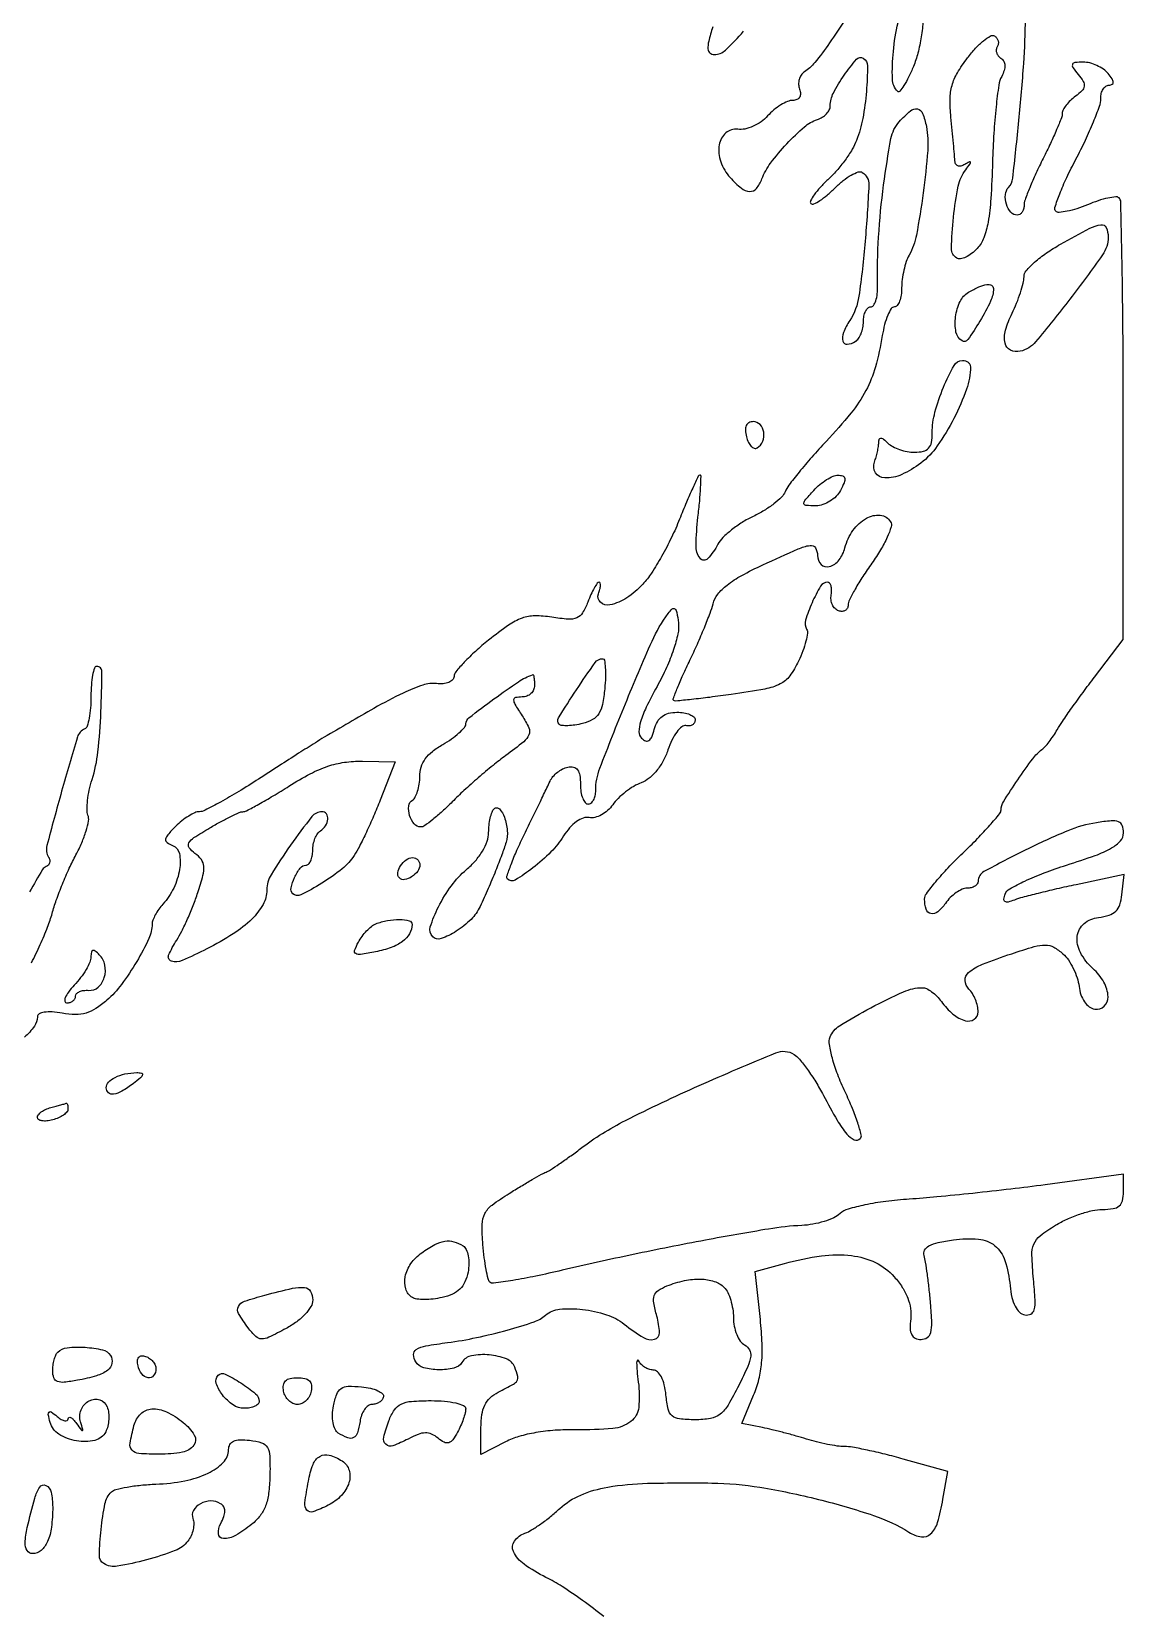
# Model space of a CAD drawing. Extents: x 0 to 1938, y 0 to 2000.
# Drawn here: x 1795.3 to 1938.1, y 310.8 to 518 of the extents above; entities that cross this region are included whole.
import ezdxf

# ---------------------------------------------------------------- set-up
doc = ezdxf.new("R2010")
doc.units = 0

msp = doc.modelspace()

# ---------------------------------------------------------------- linework, layer by layer
for points in [[(1910.539756, 513.440908, -0.014798), (1909.904173, 512.037958, -0.026784), (1909.290539, 510.937114, -0.028451), (1908.762342, 510.195629, -0.446675), (1908.486179, 510.180488, -0.192642), (1907.78957, 511.806421, -0.029446), (1907.914308, 515.397761, -0.033406), (1908.527226, 519.186553, -0.067923), (1909.595804, 522.001478), (1911.5, 525.5), (1911.802883, 521.344448, -0.035637), (1911.805704, 519.480707, -0.02219), (1911.556779, 517.308618, -0.02223), (1911.118244, 515.177352, -0.037116)], [(1921.5, 516, 0.117494), (1921.375168, 515.622877, 0.100577), (1921.42317, 515.206352, 0.092749), (1921.637527, 514.814147, 0.083208), (1921.986392, 514.50841, -0.130415), (1922.350748, 514.123409, -0.115605), (1922.497341, 513.590206, -0.087163), (1922.405897, 512.920853, -0.045465), (1922.076582, 512.143095, 0.087379), (1921.698644, 510.991383, 0.008986), (1921.340989, 508.14033, 0.01098), (1921.048415, 504.700993, 0.008561), (1920.876744, 500.953784, -0.008056), (1920.661896, 496.15806, -0.028485), (1920.299636, 493.098025, -0.045474), (1919.738535, 491.035974, -0.098453), (1918.879456, 489.643648, -0.041065), (1918.148392, 488.976649, -0.054185), (1917.379585, 488.506074, -0.065726), (1916.688079, 488.284771, -0.185081), (1916.197646, 488.377848, -0.266536), (1915.517484, 489.634016, -0.019317), (1915.776787, 493.723108, -0.024622), (1916.397961, 497.800266, -0.115412), (1917.380793, 499.941958, 0.007162), (1917.942469, 500.687411, 0.207521), (1917.994008, 500.915572, 0.503537), (1917.864798, 500.978111, 0.014707), (1917.25, 500.632941, -0.073508), (1916.742658, 500.421876, -0.16418), (1916.331183, 500.454023, -0.185958), (1916.05658, 500.720903, -0.097336), (1915.942598, 501.190983, 0.009717), (1915.894651, 501.947949, 0.001669), (1915.770968, 503.382101, 0.001818), (1915.613993, 505.065096, 0.001623), (1915.438932, 506.811916, -0.028762), (1915.330734, 509.181997, -0.065415), (1915.584866, 510.9529, -0.065617), (1916.287198, 512.59471, -0.029092), (1917.607591, 514.552172, -0.023129), (1918.675217, 515.82524, -0.035725), (1919.72024, 516.809127, -0.039683), (1920.616694, 517.428405, -0.27643), (1921.127569, 517.421158, -0.094147), (1921.432478, 517.142013, -0.09666), (1921.610306, 516.772959, -0.099009), (1921.633981, 516.371636, -0.104155)], [(1936, 491.127459, -0.155048), (1935.259762, 488.797714, -0.010129), (1931.006256, 483.031394, -0.009839), (1926.516358, 477.427532, -0.163685), (1924.510609, 476.194632, -0.172033), (1923.227399, 476.341653, -0.229551), (1922.514291, 477.251607, -0.123479), (1922.568848, 478.940565, -0.046216), (1923.433112, 481.166374, 0.01832), (1924.032878, 482.487694, 0.017869), (1924.539727, 483.86028, 0.01809), (1924.897463, 485.095858, 0.061489), (1925, 485.926489, -0.178488), (1925.291981, 486.71836, -0.033373), (1926.39081, 487.844255, -0.031893), (1927.925513, 489.052849, -0.02406), (1929.75, 490.184557, -0.005499), (1933.617162, 492.277636, -0.084038), (1935.056087, 492.750359, -0.33997), (1935.741702, 492.370727, -0.102781)], [(1921, 484.401129, -0.111766), (1920.62667, 482.751847, -0.024069), (1919.230919, 480.15602, -0.017856), (1917.646579, 477.722858, -0.396946), (1916.890242, 477.567834, -0.211522), (1916.104609, 478.715397, -0.079657), (1916.055968, 480.704863, -0.075927), (1916.64663, 482.712775, -0.152599), (1917.75, 483.919901, -0.02481), (1919.106599, 484.622375, -0.070413), (1920.12567, 484.923814, -0.156091), (1920.742017, 484.822652, -0.281725)], [(1918, 474.178139, -0.086218), (1917.489827, 471.241499, -0.032996), (1915.830942, 467.424596, -0.033144), (1913.66345, 463.826784, -0.077835), (1911.499396, 461.567337, -0.057005), (1909.019472, 460.088482, -0.112348), (1906.782603, 459.634879, -0.250062), (1905.583307, 460.31165, -0.237671), (1905.442529, 461.71083, 0.021764), (1905.656019, 462.348882, 0.016461), (1905.836243, 463.065306, 0.016727), (1905.960978, 463.750477, 0.036673), (1906, 464.281787, -0.08703), (1906.074811, 464.708332, -0.334612), (1906.286571, 464.84639, -0.155693), (1906.640764, 464.706169, -0.024889), (1907.2, 464.2, 0.075503), (1907.825061, 463.739764, 0.038434), (1908.723125, 463.3525, 0.037078), (1909.73134, 463.088418, 0.045545), (1910.7, 463, 0.055277), (1911.837242, 463.126111, 0.154337), (1912.522917, 463.52523, 0.141524), (1912.889442, 464.272101, 0.043787), (1913, 465.532119, -0.065484), (1913.356029, 468.238923, -0.033411), (1914.463797, 471.490466, -0.027538), (1915.845579, 474.349405, -0.272865), (1916.948973, 475, -0.076655), (1917.350509, 474.938076, -0.089644), (1917.691261, 474.758578, -0.10076), (1917.919055, 474.491569, -0.127044)], [(1888.70731, 465.011247, 0.047293), (1888.971073, 464.289325, 0.082294), (1889.334963, 463.767598, 0.124503), (1889.735052, 463.522401, 0.21724), (1890.11369, 463.570264, 0.161631), (1890.828185, 464.424192, 0.132449), (1890.962895, 465.612563, 0.149439), (1890.485104, 466.608849, 0.209732), (1889.59362, 467, 0.121055), (1889.032932, 466.862233, 0.169002), (1888.682304, 466.488925, 0.120805), (1888.570135, 465.868269, 0.04857)], [(1901, 458, -0.073307), (1900.433143, 457.235062, -0.056739), (1899.621361, 456.5875, -0.057583), (1898.700062, 456.148193, -0.082664), (1897.809829, 456, -0.014668), (1896.482039, 456.038961, -0.353297), (1896.225282, 456.272411, -0.218567), (1896.341874, 456.68301, -0.007131), (1897.5, 458, -0.034265), (1898.294465, 458.765343, -0.034575), (1899.183728, 459.4125, -0.036747), (1900.034893, 459.862707, -0.103634), (1900.690171, 460, -0.087423), (1901.302596, 459.892096, -0.273611), (1901.557725, 459.581612, -0.139915), (1901.487092, 459.016451, -0.022264)], [(1907.551112, 453.917299, -0.218737), (1907.633772, 453.248012, -0.028958), (1907.110096, 451.880476, -0.029212), (1906.252664, 450.241583, -0.020597), (1905.110129, 448.503822, 0.011811), (1903.919102, 446.759836, 0.015241), (1902.9136, 445.101565, 0.013009), (1902.160539, 443.684889, 0.11616), (1902, 443.003189, -0.117476), (1901.902026, 442.591948, -0.144189), (1901.632812, 442.30537, -0.130121), (1901.227208, 442.192487, -0.087478), (1900.75, 442.27041, -0.117385), (1900.294964, 442.562122, -0.084385), (1899.953502, 443.062684, -0.077424), (1899.775488, 443.691828, -0.074595), (1899.793837, 444.353744, 0.045164), (1899.84837, 444.983634, 0.073201), (1899.768169, 445.51412, 0.105027), (1899.573208, 445.866397, 0.219911), (1899.293837, 445.992198, 0.262039), (1898.397501, 445.476151, 0.029651), (1897.282308, 443.316036, 0.030659), (1896.42989, 441.023563, 0.215304), (1896.579968, 439.870609, -0.17443), (1896.690978, 439.345118, -0.027587), (1896.48608, 438.293093, -0.0278), (1896.090795, 437.029149, -0.021098), (1895.523989, 435.691795, -0.047439), (1894.365468, 433.749733, -0.120079), (1893.115549, 432.698855, -0.070479), (1891.130639, 432.042478, -0.009187), (1886.721816, 431.329782, -0.003601), (1883.931488, 430.951661, -0.00568), (1881.53157, 430.671704, -0.001774), (1879.45834, 430.461132, -0.193163), (1879.194167, 430.538228, -0.32877), (1879.132334, 430.761698, -0.004319), (1879.69133, 432.186107, -0.010351), (1880.407374, 433.864191, -0.006367), (1881.316106, 435.810861, 0.007786), (1882.288851, 437.91018, 0.007593), (1883.204199, 440.056281, 0.007519), (1883.950966, 441.965004, 0.028005), (1884.334445, 443.196398, -0.109018), (1884.950752, 444.430757, -0.057411), (1886.18007, 445.636795, -0.04086), (1888.09285, 446.888535, -0.01687), (1890.862347, 448.274703, -0.00343), (1895.471998, 450.352415, -0.061726), (1897.020909, 450.82021, -0.306362), (1897.715142, 450.506383, -0.138799), (1898, 449.5, 0.197904), (1898.477772, 448.340193, 0.272472), (1899.543059, 448.059937, 0.15989), (1900.81222, 448.913159, 0.104357), (1901.592562, 450.512772, -0.092784), (1902.63708, 452.784632, -0.109361), (1904.386548, 454.372318, -0.155757), (1906.20217, 454.759436, -0.233685)], [(1877.015259, 432.371018, 0.012451), (1875.611147, 429.654283, 0.040015), (1874.871398, 427.759084, 0.066055), (1874.657598, 426.436241, 0.206283), (1874.98371, 425.61629, 0.095147), (1875.513848, 425.256958, 0.258168), (1875.950439, 425.300476, 0.147921), (1876.320309, 425.765006, 0.030746), (1876.649385, 426.767247, -0.067017), (1877.056115, 427.757823, -0.100909), (1877.672866, 428.454554, -0.099052), (1878.522358, 428.862411, -0.062621), (1879.616631, 429, -0.040055), (1880.529219, 428.926775, -0.059352), (1881.299885, 428.70625, -0.07806), (1881.82406, 428.382658, -0.218879), (1882, 428, -0.128134), (1881.905881, 427.638762, -0.126392), (1881.647138, 427.367188, -0.110344), (1881.257567, 427.23011, -0.08111), (1880.798768, 427.25, 0.231678), (1880.25737, 427.111682, 0.056747), (1879.610884, 426.420458, 0.046485), (1878.972103, 425.368435, 0.031844), (1878.441743, 424.074962, -0.043275), (1877.81485, 422.640262, -0.045917), (1876.96065, 421.365084, -0.049859), (1875.976515, 420.373487, -0.084003), (1874.963087, 419.790641, 0.046373), (1873.970344, 419.31477, 0.0292), (1872.906811, 418.590202, 0.02921), (1871.935698, 417.747294, 0.046668), (1871.224893, 416.910692, -0.057833), (1870.560512, 416.163124, -0.056917), (1869.739224, 415.582979, -0.062091), (1868.89224, 415.247367, -0.114221), (1868.154782, 415.228347, 0.139008), (1867.377347, 415.170263, 0.067102), (1866.486602, 414.701057, 0.056254), (1865.590862, 413.897479, 0.042395), (1864.797741, 412.837668, -0.055089), (1863.146306, 410.74365, -0.033794), (1860.792056, 408.656257, -0.028002), (1858.47582, 407.06538, -0.345669), (1857.481635, 407.185032, -0.284299), (1857.393749, 407.558002, -0.008868), (1857.94043, 409.101964, -0.014861), (1858.697863, 410.956437, -0.009446), (1859.683758, 413.07049, 0.00065), (1860.751751, 415.259223, 0.000753), (1861.762613, 417.345707, 0.00067), (1862.613501, 419.114811, 0.004471), (1863.028098, 420, -0.070811), (1863.411733, 420.597905, -0.048725), (1863.995353, 421.154351, -0.048599), (1864.677889, 421.589023, -0.069016), (1865.357183, 421.823324, -0.103266), (1866.109231, 421.814693, -0.182705), (1866.621811, 421.479817, -0.122209), (1866.913986, 420.763853, -0.036077), (1867, 419.573324, 0.037014), (1867.073054, 418.587825, 0.055721), (1867.29375, 417.755914, 0.073092), (1867.616882, 417.187033, 0.231061), (1868, 417, 0.172184), (1868.381555, 417.13541, 0.09383), (1868.70625, 417.519625, 0.074243), (1868.925914, 418.09223, 0.054577), (1869, 418.768937, -0.091878), (1869.539274, 421.678909, -0.005355), (1872.87908, 430.109352, -0.007132), (1876.362299, 438.298418, -0.054345), (1878.458629, 441.917529, -0.051503), (1879.00116, 442.515877, -0.384244), (1879.353265, 442.515056, -0.165986), (1879.612585, 442.046836, -0.014643), (1879.814302, 440.689504, -0.083551), (1879.744642, 439.253303, -0.027358), (1879.177787, 437.204166, -0.024966), (1878.249446, 434.842304, -0.019378)], [(1870.179407, 432.084058, -0.024969), (1869.877513, 430.016717, -0.093211), (1869.391247, 428.802144, -0.126006), (1868.585317, 428.0462, -0.064291), (1867.284982, 427.53539, -0.02301), (1866.280843, 427.331953, -0.030112), (1865.34869, 427.244378, -0.030767), (1864.591814, 427.26561, -0.175736), (1864.233448, 427.433219, -0.347824), (1864.134439, 428.283445, -0.007964), (1866.475945, 431.940798, -0.009023), (1868.923238, 435.491719, -0.241886), (1869.912427, 436, -0.367416), (1870.144735, 435.802652, -0.02358), (1870.255027, 434.849692, -0.025546), (1870.27651, 433.585479, -0.015248)], [(1861, 432.5, -0.106845), (1860.876292, 431.927698, -0.09946), (1860.525591, 431.440625, -0.095928), (1860.001525, 431.114087, -0.091744), (1859.38499, 431, 0.048083), (1858.515977, 430.916238, 0.358192), (1858.270313, 430.619011, 0.138089), (1858.429003, 430.049274, 0.008488), (1859.378127, 428.545657, -0.036874), (1860.244766, 426.98286, -0.208467), (1860.264843, 426.051835, -0.126949), (1859.583521, 425.140623, -0.010771), (1857.243137, 423.344131, 0.012554), (1855.574551, 422.053832, 0.007417), (1853.645502, 420.435006, 0.007418), (1851.766322, 418.760558, 0.012614), (1850.252188, 417.298474, -0.012786), (1848.94293, 416.035094, -0.017403), (1847.695456, 414.968927, -0.014346), (1846.620531, 414.162396, -0.154976), (1846.109177, 414, -0.222693), (1845.260258, 414.397825, -0.100573), (1844.663897, 415.505586, -0.101687), (1844.550817, 416.748844, -0.230257), (1845.043674, 417.526992, 0.136071), (1845.411708, 417.924639, 0.043795), (1845.719079, 418.675117, 0.039948), (1845.929456, 419.610015, 0.035387), (1846, 420.605527, -0.075545), (1846.184885, 421.822213, -0.079834), (1846.722078, 422.903918, -0.068815), (1847.648271, 423.88293, -0.039612), (1848.993677, 424.79651, 0.022954), (1850.142568, 425.521997, 0.029881), (1851.118426, 426.29335, 0.030487), (1851.827993, 427.008877, 0.172854), (1852.022978, 427.5, -0.223307), (1852.425943, 428.283537, -0.005647), (1855.698209, 430.74584, -0.010955), (1858.911066, 433.000372, -0.064568), (1860.75, 433.913794, -0.425038), (1860.847508, 433.864048, -0.030064), (1860.926563, 433.534052, -0.028053), (1860.98211, 433.06919, -0.015711)], [(1840.818416, 417.5, -0.008669), (1839.964241, 415.422237, -0.007949), (1839.01443, 413.313925, -0.007973), (1838.107035, 411.45977, -0.025718), (1837.422347, 410.27081, -0.080385), (1835.855344, 408.535028, -0.030187), (1833.172467, 406.637161, -0.023218), (1830.437711, 405.111426, -0.322496), (1829.383531, 405.283136, -0.256068), (1829.161869, 406.042442, -0.054265), (1829.619003, 407.395763, -0.054004), (1830.362925, 408.630978, -0.234357), (1831.106989, 409, 0.204213), (1831.4483, 409.145467, 0.083649), (1831.737678, 409.570164, 0.063859), (1831.934402, 410.197966, 0.044058), (1832, 410.940983, -0.046881), (1832.074077, 411.729296, -0.046318), (1832.29375, 412.49335, -0.050262), (1832.616444, 413.123976, -0.111412), (1833, 413.5, 0.110798), (1833.676905, 414.162006, 0.123228), (1833.973056, 415.024898, 0.180494), (1833.781923, 415.710835, 0.239926), (1833.214, 416, 0.229743), (1831.882639, 415.354169, 0.013253), (1829.093537, 411.615874, 0.016421), (1826.558551, 407.760552, 0.13807), (1826, 405.776402, -0.128665), (1825.504259, 403.881812, -0.070486), (1824.037493, 401.962702, -0.052074), (1821.602326, 400.019859, -0.02556), (1818.153095, 398.052959, -0.015456), (1814.915421, 396.543593, -0.175005), (1813.526085, 396.461771, -0.445667), (1813.162003, 397.225927, -0.045742), (1814.212917, 399.218792, 0.027647), (1814.872253, 400.366571, 0.011527), (1815.638089, 401.980374, 0.011363), (1816.380623, 403.749913, 0.014438), (1816.980885, 405.416523, 0.013965), (1817.648588, 407.663028, 0.083885), (1817.762112, 408.872372, 0.145192), (1817.437438, 409.729354, 0.072352), (1816.601492, 410.549446, -0.075388), (1815.848922, 411.296713, -0.298973), (1815.813328, 411.915973, -0.118364), (1816.473808, 412.611935, -0.010719), (1818.526143, 413.882923, -0.008342), (1819.954375, 414.693787, -0.011171), (1821.277427, 415.378109, -0.008499), (1822.397059, 415.902475, -0.105641), (1822.853498, 416, 0.121985), (1823.337982, 416.119985, 0.004973), (1824.933254, 416.982166, 0.00843), (1826.810128, 418.062518, 0.005851), (1828.895526, 419.343543, -0.019108), (1831.679373, 420.953575, -0.039871), (1833.978607, 421.943168, -0.047026), (1836.143767, 422.456423, -0.040169), (1838.485839, 422.593543), (1842.773302, 422.5)], [(1857.270937, 412, -0.01559), (1856.724152, 410.372049, -0.006965), (1855.908545, 408.263861, -0.006586), (1854.935539, 405.93816, -0.006351), (1853.890135, 403.610457, -0.089676), (1852.697609, 401.917561, -0.052708), (1850.755206, 400.369455, -0.054977), (1848.79584, 399.404172, -0.291159), (1847.681425, 399.651909, -0.280168), (1847.368811, 400.934533, -0.039711), (1848.437412, 403.559231, -0.041659), (1850.131929, 406.327479, -0.059754), (1852.09458, 408.42613, 0.039166), (1853.263184, 409.577103, 0.043606), (1854.192201, 410.857852, 0.047986), (1854.800281, 412.134565, 0.087371), (1855, 413.268773, -0.02724), (1855.052921, 414.239444, -0.029434), (1855.21111, 415.173395, -0.030745), (1855.441333, 415.950249, -0.109388), (1855.718672, 416.385338, -0.427016), (1856.405076, 416.370403, -0.100759), (1857.065648, 415.27101, -0.064775), (1857.434912, 413.545611, -0.093855)], [(1846, 409.059017, -0.161033), (1845.724195, 408.224864, -0.089687), (1844.935284, 407.48511, -0.09984), (1844.010153, 407.120596, -0.245171), (1843.333333, 407.333333, -0.245171), (1843.120596, 408.010153, -0.09984), (1843.48511, 408.935284, -0.089687), (1844.224864, 409.724195, -0.161033), (1845.059017, 410, -0.099038), (1845.418132, 409.928163, -0.097945), (1845.723586, 409.723586, -0.097945), (1845.928163, 409.418132, -0.099038)], [(1844.984687, 401.25, -0.127732), (1844.646967, 400.050756, -0.099896), (1843.744028, 399.037153, -0.074786), (1842.263823, 398.238762, -0.038314), (1840.225582, 397.677365, -0.009188), (1838.250893, 397.330661, -0.167096), (1837.630127, 397.44087, -0.370664), (1837.477491, 397.853845, -0.033888), (1837.964123, 398.932963, -0.035709), (1838.444712, 399.694792, -0.031053), (1839.050079, 400.41899, -0.03231), (1839.682942, 401.006033, -0.075211), (1840.238541, 401.3339, -0.051219), (1841.757807, 401.771807, -0.049028), (1843.357167, 401.900516, -0.056944), (1844.614549, 401.734287, -0.349805)], [(1803, 397.014451, -0.103314), (1802.856438, 396.32708, -0.029883), (1802.361295, 395.356037, -0.028674), (1801.657858, 394.302297, -0.027065), (1800.825686, 393.314451, 0.025514), (1800.071474, 392.424761, 0.061154), (1799.635031, 391.67987, 0.145853), (1799.578966, 391.207664, 0.364833), (1799.825686, 391, 0.074088), (1800.274387, 391.066853, 0.088258), (1800.655045, 391.261111, 0.100626), (1800.909514, 391.549911, 0.131172), (1801, 391.888889, -0.193639), (1801.132066, 392.217114, -0.098502), (1801.502808, 392.475868, -0.073748), (1802.05657, 392.626589, -0.04991), (1802.711685, 392.638889, 0.204735), (1803.946038, 393.05195, 0.139925), (1804.749673, 394.31701, 0.12281), (1804.820893, 395.9533, 0.147174), (1804.09378, 397.30622, 0.031696), (1803.568101, 397.769165, 0.233969), (1803.25, 397.833312, 0.291202), (1803.053595, 397.619669, 0.044191)], [(1808.55887, 380.468197, -0.028375), (1807.057412, 379.461092, -0.095372), (1805.948203, 379.063825, -0.227743), (1805.28708, 379.264067, -0.21023), (1805, 379.916667, -0.196917), (1805.296421, 380.640135, -0.083928), (1806.160347, 381.26425, -0.063895), (1807.450215, 381.706829, -0.042901), (1809, 381.889249, -0.062804), (1809.607914, 381.831922, -0.438299), (1809.741038, 381.602176, -0.142779), (1809.476916, 381.203086, -0.013741)], [(1800, 377.116631, -0.181596), (1799.858742, 376.740524, -0.059916), (1799.4125, 376.339118, -0.050447), (1798.765484, 375.975456, -0.038887), (1798, 375.710251, -0.037487), (1797.233521, 375.57011, -0.065016), (1796.5875, 375.585584, -0.09865), (1796.155493, 375.743505, -0.261655), (1796, 376.020295, -0.172588), (1796.125328, 376.372565, -0.063038), (1796.514062, 376.74298, -0.053083), (1797.080308, 377.074217, -0.041929), (1797.75, 377.310674, 0.002507), (1798.43853, 377.4943, 0.003384), (1799.059375, 377.667734, 0.002306), (1799.578204, 377.819055, 0.036526), (1799.75, 377.883999, -0.351104), (1799.845381, 377.860569, -0.085119), (1799.926563, 377.706435, -0.051842), (1799.982167, 377.447274, -0.026947)], [(1851.658632, 359.232139, -0.146738), (1852.07033, 358.755783, -0.058968), (1852.330198, 357.926061, -0.051102), (1852.416501, 356.896227, -0.04262), (1852.3028, 355.803663, -0.056785), (1851.899938, 354.511993, -0.095026), (1851.254676, 353.579384, -0.091251), (1850.289639, 352.927558, -0.049002), (1848.918567, 352.482114, -0.025943), (1847.744777, 352.28747, -0.028302), (1846.590875, 352.222937, -0.029384), (1845.606999, 352.281518, -0.10927), (1845.024399, 352.484921, -0.18232), (1844.166354, 353.598424, -0.126342), (1844.094896, 355.202702, -0.102033), (1844.844425, 356.926274, -0.087256), (1846.25, 358.325576, -0.027621), (1847.97574, 359.392828, -0.083333), (1849.278848, 359.842604, -0.110788), (1850.436562, 359.779323, -0.072979)], [(1885.8, 353.8, -0.086039), (1886.260902, 353.14578, -0.03681), (1886.6475, 352.144596, -0.035026), (1886.911469, 350.990698, -0.038737), (1887, 349.84969, 0.048726), (1887.108714, 348.736777, 0.048762), (1887.430744, 347.666227, 0.053238), (1887.904164, 346.791382, 0.115052), (1888.466364, 346.278762, -0.13821), (1889.109566, 345.636219, -0.165021), (1889.265715, 344.797826, -0.069465), (1888.884633, 343.480825, -0.010357), (1887.70354, 340.979072, -0.017862), (1886.317683, 338.42724, -0.093503), (1885.269065, 337.230924, -0.124508), (1884.00481, 336.67105, -0.042313), (1881.987176, 336.5, -0.024546), (1879.944314, 336.600349, -0.153516), (1878.993613, 337.005462, -0.164143), (1878.479592, 337.866997, -0.029117), (1878.186642, 339.75, 0.035147), (1877.967656, 341.053958, 0.05937), (1877.582651, 342.091732, 0.080493), (1877.083631, 342.769733, 0.196384), (1876.519975, 343, -0.082542), (1875.959969, 343.093083, -0.061755), (1875.39653, 343.367188, -0.061526), (1874.914949, 343.772018, -0.0803), (1874.595872, 344.25, 0.600532), (1874.446294, 344.259108, 0.136175), (1874.353256, 343.934714, 0.026568), (1874.398862, 342.910581, 0.008888), (1874.571485, 341.421365, -0.05949), (1874.619054, 338.103191, -0.206138), (1873.591538, 336.27091, -0.143017), (1871.242054, 335.362272, -0.024779), (1866.430181, 335.19201, 0.020534), (1863.695124, 335.118461, 0.025463), (1861.167011, 334.816541, 0.028184), (1858.963091, 334.309494, 0.04873), (1857.218166, 333.612818), (1854, 331.94864), (1854, 335.439136, -0.034138), (1854.118419, 337.171519, -0.078466), (1854.494997, 338.419267, -0.093982), (1855.184374, 339.350727, -0.066724), (1856.25, 340.100271, 0.005779), (1858.232911, 341.161248, 0.120807), (1858.724299, 341.612917, 0.216946), (1858.811365, 342.153216, 0.024732), (1858.41655, 343.356872, 0.211437), (1857.331624, 344.446702, 0.069662), (1855.080537, 344.978096, 0.069645), (1852.7694, 344.870902, 0.211002), (1851.5, 344, -0.198878), (1850.456373, 343.247691, -0.060817), (1848.483666, 343.028872, -0.060727), (1846.509711, 343.291595, -0.193253), (1845.458881, 344.066531, -0.13431), (1845.178632, 345.017619, -0.267372), (1845.544834, 345.683209, -0.092153), (1846.788822, 346.153575, -0.011768), (1849.626097, 346.594508, 0.019463), (1853.422921, 347.244542, 0.015928), (1857.423475, 348.224971, 0.013242), (1860.937191, 349.306782, 0.097964), (1862.45, 350.17388, -0.158008), (1864.285229, 350.954866, -0.050704), (1867.283505, 350.917661, -0.050147), (1870.405374, 350.23939, -0.08832), (1872.727129, 349, 0.028369), (1875.245897, 347.240355, 0.201514), (1876.686496, 347.014708, 0.355575), (1877.333509, 347.874343, 0.060382), (1876.984949, 350.052479, -0.024182), (1876.581819, 351.76691, -0.127198), (1876.64934, 352.723761, -0.167384), (1877.159795, 353.38806, -0.050304), (1878.304755, 353.989093, -0.042605), (1880.589853, 354.690244, -0.059516), (1882.715675, 354.889949, -0.071012), (1884.506138, 354.588114, -0.119718)], [(1832, 352.157471, -0.134441), (1831.763009, 351.292006, -0.054564), (1831.023337, 350.305936, -0.046467), (1829.909009, 349.318033, -0.034631), (1828.51903, 348.440315, -0.010138), (1826.260088, 347.282248, -0.118569), (1825.299845, 347.070126, -0.193034), (1824.553828, 347.385535, -0.035533), (1823.550834, 348.532845, -0.028285), (1822.313482, 350.377694, -0.258104), (1822.286372, 351.310411, -0.194949), (1823.084512, 351.995884, -0.016234), (1825.75, 352.797308, -0.00858), (1829.364422, 353.691182, -0.082008), (1830.944732, 353.788703, -0.24484), (1831.706544, 353.287132, -0.127766)], [(1805.553851, 344.912868, -0.187559), (1805.743761, 343.885364, -0.185882), (1805.190742, 342.99463, -0.090023), (1803.72625, 342.254303, -0.02595), (1801.25, 341.657237, -0.018673), (1799.505383, 341.398255, -0.11653), (1798.615359, 341.507367, -0.21982), (1798.158446, 341.965525, -0.088047), (1798, 342.858333, -0.033133), (1798.04917, 343.599524, -0.032669), (1798.195833, 344.331302, -0.034477), (1798.410143, 344.952835, -0.096404), (1798.666667, 345.333333, -0.172584), (1799.907841, 345.923118, -0.040715), (1802.238658, 345.9707, -0.040055), (1804.525004, 345.646075, -0.201699)], [(1811.5, 343.166667, -0.165439), (1811.193715, 342.266326, -0.277325), (1810.472826, 341.983457, -0.191218), (1809.642725, 342.486701, -0.111376), (1809.154497, 343.562347, -0.058438), (1809.095579, 344.233934, -0.165894), (1809.258082, 344.66825, -0.209098), (1809.619166, 344.852447, -0.095591), (1810.154497, 344.781834, -0.072298), (1810.668818, 344.523099, -0.066546), (1811.104758, 344.122372, -0.070355), (1811.399395, 343.646187, -0.103772)], [(1825, 338.88499, -0.207585), (1824.85321, 338.54666, -0.082407), (1824.422835, 338.259966, -0.062809), (1823.787369, 338.06496, -0.0431), (1823.035184, 338, -0.150182), (1821.590531, 338.443933, -0.077514), (1820.19537, 339.746237, -0.088393), (1819.39369, 341.253718, -0.281564), (1819.649802, 342.316469, -0.318758), (1820.546558, 342.468785, -0.030355), (1822.598091, 341.322327, -0.031584), (1824.520977, 339.910182, -0.222101)], [(1831.809629, 340.25, -0.076985), (1831.570137, 339.581313, -0.076288), (1831.13903, 339.014063, -0.081628), (1830.587917, 338.632352, -0.111169), (1830, 338.5, -0.111169), (1829.412083, 338.632352, -0.081628), (1828.86097, 339.014063, -0.076288), (1828.429863, 339.581313, -0.076985), (1828.190371, 340.25, -0.080835), (1828.167453, 341.041863, -0.169023), (1828.441706, 341.585443, -0.141833), (1829.037793, 341.90099, -0.051314), (1830, 342, -0.051314), (1830.962207, 341.90099, -0.141833), (1831.558294, 341.585443, -0.169023), (1831.832547, 341.041863, -0.080835)], [(1841.25, 339.5, -0.108252), (1841.060397, 339.117928, -0.076772), (1840.70625, 338.79375, -0.072122), (1840.246467, 338.575037, -0.075145), (1839.75, 338.5, 0.162987), (1839.248247, 338.331978, 0.079022), (1838.773319, 337.839063, 0.0653), (1838.395345, 337.110702, 0.051843), (1838.180449, 336.25, -0.037977), (1837.857507, 334.785197, -0.201865), (1837.345698, 334.166701, -0.22017), (1836.577944, 334.130046, -0.045272), (1835.341368, 334.767861, -0.147863), (1834.922982, 335.254117, -0.060727), (1834.666906, 336.094999, -0.051387), (1834.590955, 337.153623, -0.039476), (1834.718248, 338.306444, -0.03773), (1835.130833, 339.830918, -0.159353), (1835.700632, 340.571525, -0.145351), (1836.630733, 340.869753, -0.029659), (1838.37688, 340.803895, -0.030935), (1839.555689, 340.61505, -0.051378), (1840.509146, 340.295519, -0.070982), (1841.120998, 339.905275, -0.283847)], [(1804.927687, 334.915367, -0.217982), (1803.505687, 333.803753, -0.101274), (1801.112177, 333.726198, -0.097633), (1798.811824, 334.602885, -0.191349), (1797.669095, 336.157379, -0.014165), (1797.426978, 337.203445, -0.272123), (1797.531689, 337.506913, -0.343879), (1797.817405, 337.519704, -0.018762), (1798.578674, 336.934706, 0.035439), (1799.125843, 336.542526, 0.085306), (1799.586984, 336.357897, 0.184662), (1799.88306, 336.404034, 0.26427), (1800.015313, 336.627555, -0.274032), (1800.126033, 336.807142, -0.256423), (1800.343089, 336.803094, -0.080508), (1800.692789, 336.519527, -0.026304), (1801.109645, 336, 0.003739), (1801.748951, 335.125145, 0.346432), (1801.891858, 335.086322, 0.383122), (1801.951104, 335.213046, 0.003987), (1801.635866, 336.223553, -0.178467), (1801.702775, 337.784141, -0.167229), (1802.766741, 338.979145, -0.209712), (1804.153726, 339.116228, -0.229083), (1805.124369, 338.183814, -0.06215), (1805.303268, 337.423008, -0.041752), (1805.324146, 336.529135, -0.041789), (1805.196337, 335.645428, -0.062804)], [(1815.048325, 336.161952, -0.084629), (1816.512386, 334.496997, -0.307626), (1816.452973, 333.161244, -0.192567), (1814.973311, 332.256104, -0.042154), (1811.940983, 332, -0.016062), (1809.266721, 332.085929, -0.198366), (1808.370649, 332.525308, -0.228499), (1808.115594, 333.432836, -0.021635), (1808.630286, 335.75, -0.134064), (1809.517348, 337.269622, -0.179848), (1810.961286, 337.914426, -0.12907), (1812.87164, 337.541832, -0.057894)], [(1852, 337.934259, -0.064575), (1851.929604, 337.391455, -0.019478), (1851.685764, 336.594424, -0.019163), (1851.339725, 335.71316, -0.01973), (1850.930261, 334.869692, -0.033574), (1850.312934, 333.881793, -0.162735), (1849.783094, 333.501523, -0.197787), (1849.194703, 333.555016, -0.052931), (1848.396172, 334.086169, 0.067059), (1847.546559, 334.617423, 0.113295), (1846.727179, 334.782889, 0.087798), (1845.773989, 334.588166, 0.028692), (1844.467418, 333.982563, -0.034949), (1842.494369, 333.097835, -0.284364), (1841.567012, 333.288178, -0.268355), (1841.288282, 334.22257, -0.032227), (1841.947271, 336.361312, -0.054998), (1842.676588, 337.785745, -0.136426), (1843.552687, 338.548778, -0.093699), (1844.911717, 338.908126, -0.017914), (1847.475249, 339, -0.021546), (1849.232358, 338.924248, -0.036303), (1850.688591, 338.691116, -0.042428), (1851.722803, 338.352832, -0.301101)], [(1826.401255, 329.081688, -0.026194), (1826.235427, 326.866525, -0.058582), (1825.82797, 325.230778, -0.071718), (1825.119274, 323.946824, -0.060724), (1824.040471, 322.831688, -0.039775), (1821.915261, 321.374162, -0.137879), (1820.314188, 320.969411, -0.388292), (1819.673333, 321.587309, -0.139465), (1819.967521, 322.939312, 0.034731), (1820.379375, 323.856728, 0.089598), (1820.504473, 324.569206, 0.130763), (1820.356482, 325.114619, 0.123678), (1819.954817, 325.527924, 0.14406), (1818.678177, 325.877707, 0.118607), (1817.306019, 325.520257, 0.141869), (1816.406654, 324.643264, 0.224287), (1816.327562, 323.58877, -0.092951), (1816.446136, 322.940974, -0.052851), (1816.358444, 322.146536, -0.050275), (1816.093498, 321.336212, -0.058187), (1815.681316, 320.637093, -0.140872), (1814.015432, 319.391753, -0.025064), (1810.273991, 318.185361, -0.023328), (1806.447539, 317.349149, -0.182507), (1804.689552, 317.691867, -0.26564), (1804.104495, 318.768083, -0.020749), (1804.317757, 322.157101, -0.02452), (1804.838406, 325.525229, -0.14772), (1805.671084, 327.065078, -0.136254), (1806.263313, 327.397064, -0.016861), (1807.725256, 327.703113, -0.018898), (1809.524676, 327.947254, -0.014594), (1811.5, 328.081538, 0.038269), (1815.267063, 328.5174, 0.062924), (1818.310754, 329.517183, 0.085638), (1820.310611, 330.926609, 0.199074), (1821, 332.589475, -0.126823), (1821.174297, 333.265588, -0.163058), (1821.644199, 333.697181, -0.101696), (1822.475355, 333.880394, -0.032218), (1823.75, 333.816422, -0.047166), (1825.322762, 333.483139, -0.191609), (1826.068185, 332.878232, -0.119735), (1826.386052, 331.739101, -0.014034)], [(1835.848393, 331.11486, -0.182703), (1836.75594, 329.907378, -0.148134), (1836.73796, 328.276238, -0.11443), (1835.747618, 326.597645, -0.087073), (1834.024631, 325.324961, -0.027954), (1832.032237, 324.467056, -0.317079), (1831.248316, 324.678453, -0.208632), (1830.975514, 325.620303, -0.014004), (1831.425275, 328.453372, -0.043836), (1832.039241, 330.645655, -0.168681), (1832.932224, 331.716893, -0.209316), (1834.162255, 331.876467, -0.070413)], [(1798, 325.081787, -0.030613), (1797.839217, 322.458171, -0.071419), (1797.324972, 320.563332, -0.111894), (1796.489197, 319.418168, -0.181316), (1795.373959, 319, -0.263703), (1794.658727, 319.40541, -0.145754), (1794.402693, 320.408156, -0.048839), (1794.676303, 322.391618, -0.007516), (1795.660333, 326.25, -0.079455), (1796.311982, 327.696298, -0.379829), (1797.115403, 327.912524, -0.229197), (1797.798445, 327.027132, -0.051666)]]:
    msp.add_lwpolyline(points, format="xyb", close=True)
for points in [[(1901.624551, 519.647571, -0.017093), (1899.578258, 516.512418, -0.016299), (1897.63798, 513.933672, -0.080692), (1896.291533, 512.723553, 0.100859), (1895.872666, 512.315659, 0.079987), (1895.604156, 511.742331, 0.07738), (1895.523533, 511.095011, 0.084165), (1895.648522, 510.473553, -0.078635), (1895.775221, 509.877543, -0.149636), (1895.657636, 509.406353, -0.162305), (1895.306728, 509.106339, -0.096691), (1894.761976, 509, 0.101295), (1894.076595, 508.85971, 0.037349), (1893.196384, 508.403178, 0.035144), (1892.282046, 507.745737, 0.035412), (1891.47128, 506.968264, -0.055958), (1890.614824, 506.211878, -0.047617), (1889.565727, 505.616111, -0.049891), (1888.491691, 505.258266, -0.089595), (1887.566292, 505.218264, 0.217487), (1886.004395, 504.747424, 0.175158), (1885.150446, 503.195016, 0.123746), (1885.350819, 500.977951, 0.10013), (1886.57463, 498.917535, 0.036184), (1888.041258, 497.51547, 0.162527), (1889.133734, 497.093846, 0.237578), (1890.005121, 497.483424, 0.079532), (1890.725144, 498.726119, -0.06926), (1891.87161, 500.801435, -0.027077), (1893.978016, 503.316777, -0.025815), (1896.277947, 505.537545, -0.102592), (1897.980091, 506.493681, 0.063632), (1898.624907, 506.792868, 0.064301), (1899.171235, 507.243719, 0.070602), (1899.54105, 507.771206, 0.118167), (1899.666667, 508.295308, -0.120273), (1900.071173, 509.952599, -0.031893), (1901.487495, 512.301744, -0.02699), (1903.10083, 514.379279, -0.367898), (1903.978537, 514.513265, -0.261814), (1904.533413, 513.509742, -0.018529), (1904.387049, 510.192885, -0.02597), (1903.912221, 506.645993, -0.044608), (1903.105351, 503.777094, -0.045248), (1902.533928, 502.605416, -0.021286), (1901.600383, 501.201313, -0.020892), (1900.490288, 499.803289, -0.027569), (1899.360147, 498.633129, 0.019443), (1898.340405, 497.611033, 0.031829), (1897.569847, 496.661511, 0.033922), (1897.091437, 495.881678, 0.328022), (1897.146641, 495.520026, 0.316329), (1897.511334, 495.456425, 0.034269), (1898.300151, 495.896197, 0.032177), (1899.262934, 496.615177, 0.019911), (1900.300682, 497.573409, -0.027836), (1901.367459, 498.527589, -0.039707), (1902.419558, 499.239229, -0.045233), (1903.320786, 499.647038, -0.225747), (1903.857599, 499.588009, -0.272464), (1904.712457, 497.966648, -0.009481), (1904.225487, 490.573154, -0.014441), (1903.406507, 483.395593, -0.108945), (1902.21247, 480.218792, 0.045264), (1901.377546, 478.638635, 0.164242), (1901.299102, 477.52061, 0.363076), (1901.872529, 477.112346, 0.119498), (1902.933469, 477.458881, 0.106183), (1903.342328, 477.851509, 0.05125), (1903.686706, 478.494572, 0.047565), (1903.920944, 479.267664, 0.049826), (1904, 480.059017, -0.047476), (1904.070695, 480.801875, -0.067464), (1904.281925, 481.429836, -0.087626), (1904.593198, 481.853176, -0.192833), (1904.959743, 482, 0.251756), (1905.323593, 482.1956, 0.067329), (1905.61919, 482.807813, 0.051427), (1905.811038, 483.696552, 0.033156), (1905.856945, 484.75, -0.021265), (1905.983299, 491.13563, -0.017276), (1906.645357, 497.949639, -0.012844), (1907.6059, 504.013752, -0.139083), (1908.693829, 506.214178, -0.031786), (1910.1466, 507.627635, -0.226106), (1911.069415, 507.876484, -0.26455), (1911.746389, 507.307911, -0.041543), (1912.232248, 505.565407, -0.067162), (1912.403617, 502.439078, -0.013559), (1911.810916, 496.893817, -0.012716), (1910.929579, 491.398593, -0.081879), (1909.974129, 488.763569, 0.047408), (1909.600293, 487.918517, 0.024115), (1909.28615, 486.798853, 0.02372), (1909.071162, 485.603036, 0.032624), (1909, 484.513569, -0.036154), (1908.930301, 483.550905, -0.054663), (1908.719561, 482.738361, -0.071571), (1908.411216, 482.181746, -0.234675), (1908.045313, 482, 0.260586), (1907.637203, 481.771809, 0.038357), (1907.188658, 480.898438, 0.035133), (1906.776943, 479.686717, 0.023305), (1906.469664, 478.25, -0.027228), (1905.560049, 474.154286, -0.053641), (1904.324222, 471.061644, -0.048594), (1902.374024, 468.113736, -0.018714), (1899.138632, 464.417328, 0.008076), (1897.259676, 462.360601, 0.01001), (1895.581102, 460.384184, 0.008523), (1894.239707, 458.680658, 0.071012), (1893.763029, 457.824846, -0.1083), (1893.306479, 457.131287, -0.028939), (1892.302716, 456.259747, -0.027923), (1891.017566, 455.378047, -0.02561), (1889.605334, 454.617008, 0.029484), (1888.158567, 453.822844, 0.026991), (1886.770089, 452.842176, 0.028002), (1885.627281, 451.829921, 0.074768), (1884.97832, 450.959491, -0.065544), (1883.625228, 449.073345, -0.468842), (1882.647962, 449.131292, -0.165809), (1882.114001, 450.820765, -0.023625), (1882.371054, 454.5, 0.006604), (1882.590734, 456.609052, 0.011116), (1882.712262, 458.384375, 0.004917), (1882.765662, 459.855443, 0.421982), (1882.624879, 460, 0.288512), (1882.414218, 459.867407, 0.003352), (1881.680404, 458.310938, 0.008884), (1880.859981, 456.454296, 0.005529), (1879.960946, 454.25, -0.01879), (1878.905679, 451.846919, -0.015751), (1877.613069, 449.38125, -0.01604), (1876.287505, 447.201771, -0.04143), (1875.157712, 445.75, -0.060746), (1873.057185, 443.961545, -0.093161), (1870.860353, 443.037408, -0.243914), (1869.625159, 443.374046, -0.307322), (1869.361626, 444.5, 0.027295), (1869.547086, 445.07534, 0.050664), (1869.62322, 445.559375, 0.078689), (1869.589492, 445.887971, 0.34014), (1869.443864, 446, 0.247916), (1869.201551, 445.871985, 0.01999), (1868.806553, 445.240209, 0.023279), (1868.379709, 444.404534, 0.015592), (1867.967104, 443.413478, -0.043968), (1867.279877, 441.995158, -0.159988), (1866.533465, 441.347825, -0.119882), (1865.415616, 441.169127, -0.020025), (1863.241855, 441.431572, 0.040863), (1861.043906, 441.604504, 0.086696), (1859.368543, 441.306345, 0.065697), (1857.615978, 440.393301, 0.015968), (1855, 438.431626, 0.01436), (1853.27446, 436.966157, 0.019643), (1851.814017, 435.544117, 0.01678), (1850.712055, 434.302511, 0.168915), (1850.47325, 433.663532, -0.195134), (1850.289375, 433.238628, -0.098534), (1849.793221, 432.913189, -0.073539), (1849.059223, 432.735682, -0.049553), (1848.195822, 432.74307, 0.107222), (1846.411129, 432.553098, 0.031472), (1843.839943, 431.518383, 0.01841), (1840.006072, 429.511024, 0.003923), (1833.5, 425.725188, 0.006815), (1832.34655, 425.020421, 0.001142), (1830.156586, 423.634005, 0.00125), (1827.589959, 421.991881, 0.001109), (1824.926676, 420.270151, -0.007589), (1822.322978, 418.634394, -0.010538), (1819.938617, 417.254357, -0.007309), (1817.917922, 416.179183, -0.11915), (1817.176676, 416, 0.108086), (1816.595653, 415.872915, 0.031154), (1815.780861, 415.435212, 0.029769), (1814.899843, 414.813178, 0.027784), (1814.077319, 414.077319, 0.015618), (1813.0463, 412.979796, 0.142762), (1812.77056, 412.393061, 0.283602), (1812.951247, 411.962068, 0.063767), (1813.683388, 411.568001, -0.259254), (1814.564349, 410.515804, -0.088527), (1814.591397, 408.45411, -0.070594), (1813.827841, 406.023913, -0.072089), (1812.422089, 403.921259, 0.028854), (1811.877838, 403.242072, 0.029199), (1811.417739, 402.507347, 0.030527), (1811.095565, 401.823113, 0.095041), (1811, 401.324897, -0.109951), (1810.572392, 399.403863, -0.024281), (1808.984685, 396.402655, -0.026261), (1806.999793, 393.423085, -0.052175), (1805.079793, 391.338921, -0.037434), (1803.654668, 390.26163, -0.072529), (1802.357971, 389.670626, -0.074144), (1800.965835, 389.481784, -0.040726), (1799.25, 389.644585, 0.025192), (1797.922112, 389.812292, 0.054159), (1796.892393, 389.778346, 0.086338), (1796.229603, 389.563536, 0.27814), (1796, 389.182719, -0.156836), (1795.600188, 387.939453, -0.053747), (1794.323388, 386.511764, -0.053638)], [(1870.062663, 310.785638, 0.011682), (1867.291368, 312.866678, 0.011848), (1864.609339, 314.689909, 0.027546), (1862.498314, 315.893741, -0.03764), (1859.626701, 317.608952, -0.1291), (1858.237978, 319.256562, -0.272877), (1858.361445, 320.63673, -0.153883), (1859.75, 321.677977, 0.052587), (1860.609912, 322.086099, 0.016309), (1861.808212, 322.872595, 0.016109), (1863.099099, 323.845108, 0.01707), (1864.299234, 324.880852, -0.085713), (1867.033278, 326.653163, -0.05939), (1870.576053, 327.692977, -0.03587), (1875.760196, 328.187659, -0.009198), (1884.186284, 328.230025, -0.037627), (1890.477913, 327.671203, -0.020203), (1898.114044, 326.089812, -0.019746), (1905.310858, 323.988404, -0.058734), (1909.949658, 321.799366, 0.100251), (1911.583128, 321.187481, 0.236397), (1912.790556, 321.568527, 0.130638), (1913.689928, 323.065417, 0.026422), (1914.398271, 326.112736), (1915.039124, 329.725471), (1909.203958, 331.362736, 0.007532), (1906.833308, 331.989544, 0.008469), (1904.535499, 332.519054, 0.007872), (1902.568646, 332.905087, 0.044545), (1901.505394, 333, -0.035312), (1900.579554, 333.065468, -0.013001), (1899.287263, 333.283562, -0.012811), (1897.883396, 333.595743, -0.015031), (1896.570998, 333.965317, 0.007412), (1895.198862, 334.374377, 0.004888), (1893.609976, 334.805795, 0.004919), (1892.056143, 335.195142, 0.009481), (1890.803388, 335.470969), (1888.106777, 336.011305), (1889.648856, 339.70202, 0.038714), (1890.336307, 341.787705, 0.038311), (1890.697012, 343.961743, 0.032194), (1890.756058, 346.477465, 0.016448), (1890.523049, 349.629368), (1889.855162, 355.866), (1893.677581, 356.927423, -0.033328), (1898.509196, 357.928125, -0.064534), (1902.447504, 357.962415, -0.0824), (1905.588497, 357.043505, -0.100167), (1908.027316, 355.194476, -0.036811), (1909.078321, 353.808595, -0.050446), (1909.79294, 352.417104, -0.056104), (1910.161684, 351.03951, -0.066686), (1910.183578, 349.694476, 0.03277), (1910.117619, 348.411901, 0.112799), (1910.31343, 347.607508, 0.172961), (1910.778617, 347.161074, 0.105968), (1911.530091, 347, 0.151411), (1912.340412, 347.251141, 0.179953), (1912.798949, 347.902173, 0.074247), (1912.941287, 349.199205, 0.011896), (1912.781117, 351.75, 0.005826), (1912.59153, 353.675317, 0.006439), (1912.362541, 355.532424, 0.00602), (1912.127709, 357.111816, 0.032613), (1911.934604, 357.956125, -0.199296), (1912.007536, 358.659035, -0.145567), (1912.569151, 359.220057, -0.070037), (1913.755772, 359.661186, -0.018324), (1915.7593, 360.024589, -0.056416), (1919.039432, 360.123264, -0.150922), (1921.185355, 359.260618, -0.147177), (1922.503561, 357.320233, -0.052741), (1923.171821, 354.008189, 0.032644), (1923.413676, 352.499678, 0.061917), (1923.832506, 351.344817, 0.083843), (1924.404749, 350.574446, 0.145429), (1925.107618, 350.212285, 0.166589), (1925.889393, 350.325005, 0.21863), (1926.330076, 350.884723, 0.073537), (1926.445211, 352.165257, 0.009664), (1926.236079, 354.894882, -0.014941), (1926.031117, 357.999956, -0.106841), (1926.294278, 359.472527, -0.131904), (1927.124689, 360.560332, -0.027257), (1929.12846, 361.937048, -0.031071), (1930.620951, 362.724262, -0.024691), (1932.317423, 363.389826, -0.025313), (1933.956851, 363.850411, -0.055534), (1935.25, 363.996262, 0.036538), (1936.654555, 364.100957, 0.13828), (1937.450532, 364.45858, 0.163224), (1937.868121, 365.139497, 0.056693), (1938, 366.298861), (1938, 368.597722), (1927.75, 367.221635, -0.004022), (1923.277341, 366.657761, -0.00295), (1918.307812, 366.101528, -0.002981), (1913.596789, 365.63074, -0.006613), (1910, 365.340881, 0.014628), (1906.928323, 365.043722, 0.020114), (1904.192637, 364.585608, 0.020096), (1902.006222, 364.035869, 0.111775), (1900.95617, 363.449701, -0.076886), (1900.122485, 362.905527, -0.031174), (1898.850591, 362.423153, -0.029933), (1897.392643, 362.06587, -0.033487), (1895.95617, 361.902087, 0.029655), (1891.607955, 361.440008, 0.004952), (1883.336946, 359.97704, 0.005568), (1873.897131, 358.101704, 0.00576), (1864.607525, 356.036406, -0.006738), (1861.159618, 355.276931, -0.010482), (1858.166329, 354.724909, -0.00501), (1855.644367, 354.340167, -0.235929), (1855.167357, 354.49931, -0.139906), (1854.93477, 354.917679, -0.011285), (1854.673559, 356.162647, -0.014523), (1854.434875, 357.688192, -0.010635), (1854.255443, 359.392634, -0.022613), (1854.153788, 362.038603, -0.117256), (1854.499406, 363.4493, -0.114575), (1855.446707, 364.569723, -0.02115), (1857.69561, 366.103269, -0.00365), (1859.22553, 367.038931, -0.004406), (1860.676211, 367.894327, -0.003765), (1861.908486, 368.594058, -0.029714), (1862.5, 368.879422, 0.046034), (1863.077256, 369.18148, 0.006008), (1864.234375, 369.949728, 0.006951), (1865.586635, 370.898928, 0.005763), (1867, 371.945654, -0.044983), (1872.895907, 375.634485, -0.013355), (1882.513959, 380.191404, -0.006307), (1892.565784, 384.478466, -0.242935), (1894.926297, 384.274693, -0.079528), (1895.653086, 383.635358, -0.017323), (1896.674144, 382.308716, -0.017635), (1897.760029, 380.672991, -0.01609), (1898.763437, 378.914837, 0.010204), (1900.573043, 375.655554, 0.044598), (1901.846474, 373.858099, 0.106006), (1902.810933, 373.118726, 0.317085), (1903.586157, 373.252824, 0.266043), (1903.717642, 373.736639, 0.014613), (1903.260329, 375.303914, 0.019485), (1902.558044, 377.215393, 0.012705), (1901.607032, 379.365336, -0.018962), (1900.637855, 381.63259, -0.025178), (1899.941659, 383.764124, -0.02573), (1899.55387, 385.54934, -0.13299), (1899.655802, 386.545418, -0.164661), (1900.860199, 387.996403, -0.015012), (1904.990022, 390.369667, -0.01789), (1909.253777, 392.459805, -0.103321), (1911.693296, 392.990231, -0.114841), (1912.243184, 392.866981, -0.044142), (1912.919906, 392.463723, -0.040757), (1913.605127, 391.87821, -0.039638), (1914.193296, 391.184146, 0.060591), (1915.711664, 389.537202, 0.108074), (1917.330625, 388.674397, 0.219564), (1918.480155, 388.857471, 0.25018), (1919, 389.831385, 0.057227), (1918.912147, 390.596448, 0.038891), (1918.6475, 391.432969, 0.039098), (1918.25961, 392.211365, 0.061312), (1917.8, 392.8, -0.186958), (1917.297811, 393.937499, -0.235204), (1917.757145, 394.977485, -0.079591), (1919.566906, 396.047674, -0.013199), (1923.384072, 397.435804, -0.009675), (1926.338386, 398.359536, -0.071271), (1927.797879, 398.567281, -0.126993), (1928.878763, 398.287198, -0.057409), (1930.077681, 397.4297, -0.05858), (1930.79327, 396.610854, -0.035412), (1931.445669, 395.498375, -0.035077), (1931.943943, 394.284351, -0.050967), (1932.193609, 393.154596, 0.053981), (1932.439701, 392.071938, 0.068692), (1932.901824, 391.158864, 0.079232), (1933.526421, 390.50673, 0.115868), (1934.25, 390.185226, 0.242463), (1935.489909, 390.552974, 0.216733), (1935.99157, 391.809482, 0.118879), (1935.43564, 393.716536, 0.078896), (1934, 395.5, -0.086886), (1932.373229, 397.587884, -0.151214), (1931.965543, 399.726087, -0.193286), (1932.849462, 401.368951, -0.14622), (1934.75, 402.183578, 0.046682), (1936.117009, 402.47188, 0.117449), (1936.987086, 402.987507, 0.12106), (1937.515824, 403.828906, 0.051237), (1937.805767, 405.139581), (1938.111535, 407.779163), (1931.805767, 406.455823, 0.004245), (1929.262419, 405.899486, 0.004822), (1926.834925, 405.322175, 0.004398), (1924.78299, 404.794021, 0.026637), (1923.738659, 404.454901, -0.030148), (1922.914216, 404.193564, -0.206946), (1922.503708, 404.26042, -0.296366), (1922.361089, 404.575556, -0.05384), (1922.533482, 405.226658, -0.175459), (1923.127922, 405.912967, -0.017004), (1925.116231, 406.937059, -0.01996), (1927.648713, 408.012856, -0.014472), (1930.544823, 409.014057, 0.009913), (1934.311033, 410.27773, 0.043003), (1936.451592, 411.258149, 0.083098), (1937.6045, 412.192888, 0.182928), (1938, 413.237742, 0.086089), (1937.834618, 414.191149, 0.221033), (1937.354813, 414.677542, 0.112738), (1936.40379, 414.804409, 0.016426), (1934.456086, 414.560147, 0.059064), (1930.725823, 413.505249, 0.016654), (1925.214878, 410.998508, 0.009041), (1919.756558, 408.168784, 0.275262), (1919, 406.898658, -0.1579), (1918.88899, 406.555903, -0.09717), (1918.576032, 406.263981, -0.079088), (1918.108635, 406.066889, -0.060375), (1917.556704, 406, 0.107141), (1916.903617, 405.858431, 0.046327), (1916.127184, 405.414369, 0.042993), (1915.358047, 404.769104, 0.04398), (1914.717009, 404.006361, -0.062801), (1913.71648, 402.902757, -0.232392), (1912.831757, 402.674746, -0.270425), (1912.208406, 403.235589, -0.077635), (1912, 404.569715, -0.161361), (1912.236164, 405.282446, -0.013127), (1913.46875, 406.850508, -0.016584), (1915.084754, 408.672342, -0.011974), (1917, 410.597918, 0.008217), (1918.91581, 412.495331, 0.012062), (1920.53125, 414.230543, 0.007485), (1921.813297, 415.720378, 0.175676), (1922, 416.235362, -0.141546), (1922.309883, 417.308069, -0.008299), (1924.188208, 420.180987, -0.011362), (1926.143232, 422.928946, -0.074651), (1927.340437, 424.11491, 0.055532), (1927.740371, 424.482003, 0.015844), (1928.274617, 425.135205, 0.015745), (1928.834795, 425.915931, 0.016095), (1929.340437, 426.724765, -0.018468), (1930.018857, 427.798611, -0.004168), (1931.253658, 429.570175, -0.004314), (1932.713996, 431.591343, -0.004172), (1934.225209, 433.609855), (1937.950418, 438.5), (1937.975209, 467.083333, 0.001906), (1937.942816, 478.083406, 0.003083), (1937.821884, 487.441146, 0.00054), (1937.65544, 495.69282, 0.193396), (1937.418439, 496.248228, 0.228201), (1936.99913, 496.394988, 0.025444), (1935.971794, 496.226122, 0.026895), (1934.703626, 495.878461, 0.01861), (1933.310353, 495.356314, -0.020127), (1931.913687, 494.837721, -0.028711), (1930.634958, 494.500458, -0.028186), (1929.599421, 494.350182, -0.221823), (1929.154767, 494.5119, -0.283689), (1929.036864, 495.00974, -0.01228), (1929.669696, 496.771409, -0.017787), (1930.585028, 498.906555, -0.011389), (1931.791082, 501.320481, 0.011062), (1933.039321, 503.814752, 0.013573), (1934.088962, 506.198829, 0.012045), (1934.862112, 508.231272, 0.08912), (1935.02823, 509.25, -0.062378), (1935.101094, 509.919147, -0.081614), (1935.338011, 510.485938, -0.099795), (1935.696625, 510.864972, -0.154753), (1936.122445, 511, 0.122183), (1936.532179, 511.101643, 0.300026), (1936.674576, 511.361364, 0.128583), (1936.51771, 511.808783, 0.024942), (1936, 512.5, 0.06689), (1935.376707, 513.074276, 0.044505), (1934.533297, 513.559375, 0.044331), (1933.612176, 513.88978, 0.064037), (1932.755111, 514, 0.022412), (1931.664314, 513.951082, 0.279158), (1931.344389, 513.715811, 0.257022), (1931.390043, 513.305839, 0.01967), (1932.089808, 512.391787, -0.037994), (1932.735859, 511.480636, -0.169615), (1932.867107, 510.848734, -0.167015), (1932.577115, 510.266669, -0.036575), (1931.712253, 509.531545, 0.033784), (1931.057002, 508.980849, 0.036981), (1930.502974, 508.362279, 0.039915), (1930.116362, 507.767906, 0.124869), (1930, 507.309235, -0.093087), (1929.885998, 506.702203, -0.007384), (1929.266854, 505.178879, -0.009812), (1928.460101, 503.374462, -0.007359), (1927.504185, 501.419478, 0.009365), (1926.548164, 499.444234, 0.01176), (1925.740287, 497.577909, 0.009995), (1925.135175, 495.994399, 0.085626), (1925.004185, 495.25, -0.069696), (1924.935636, 494.772259, -0.085423), (1924.738907, 494.367188, -0.0997), (1924.447862, 494.096317, -0.138568), (1924.106989, 494, -0.218055), (1923.279001, 494.379119, -0.103065), (1922.696379, 495.429034, -0.096411), (1922.558882, 496.685675, -0.170031), (1922.979861, 497.628145, 0.163176), (1923.533284, 498.824031, 0.002586), (1924.326978, 506.373254, 0.007554), (1924.95923, 513.840341, 0.015128), (1925.19073, 519.756926, -0.161655)], [(1884.294698, 518.608553, 0.012633), (1883.769382, 516.728877, 0.076495), (1883.674131, 515.724582, 0.205758), (1883.931945, 515.209387, 0.177057), (1884.504707, 515, 0.190431), (1885.967551, 515.578107, 0.024794), (1888.343358, 518.035568, 0.026189)], [(1795.227582, 396.231154, 0.011887), (1796.371417, 398.621985, 0.012052), (1797.338339, 400.919438, 0.027232), (1797.931564, 402.710677, -0.019588), (1798.475105, 404.439986, -0.01063), (1799.270604, 406.522, -0.010575), (1800.171246, 408.609176, -0.016443), (1801.043856, 410.364217, 0.022634), (1801.803667, 411.941058, 0.027428), (1802.364845, 413.483563, 0.027811), (1802.685828, 414.803941, 0.138188), (1802.616532, 415.556918, -0.095111), (1802.486672, 416.283937, -0.025171), (1802.561554, 417.466679, -0.024601), (1802.785264, 418.829066, -0.023081), (1803.145245, 420.192701, 0.048208), (1803.912257, 423.82853, 0.017689), (1804.312343, 429.06928, 0.008876), (1804.433331, 434.313452, 0.415858), (1803.75, 435.000222, 0.32695), (1803.457222, 434.785727, 0.029342), (1803.220313, 433.849544, 0.029285), (1803.054133, 432.584694, 0.018022), (1803, 431.083333, -0.018982), (1802.942098, 429.558702, -0.027281), (1802.766348, 428.219271, -0.026049), (1802.514991, 427.179085, -0.224872), (1802.204591, 426.833333, 0.223828), (1801.245177, 425.768915, 0.004564), (1799.173534, 418.672526, 0.004811), (1797.242595, 411.565406, 0.205116), (1797.470298, 410.048059, -0.088996), (1797.612597, 409.687662, -0.11209), (1797.603752, 409.329983, -0.121241), (1797.444765, 409.031393, -0.116535), (1797.163275, 408.83541, 0.165579), (1796.678464, 408.423441, 0.003108), (1794.965843, 405.514152, 0.007237)]]:
    msp.add_lwpolyline(points, format="xyb")

doc.saveas('drawing.dxf')
